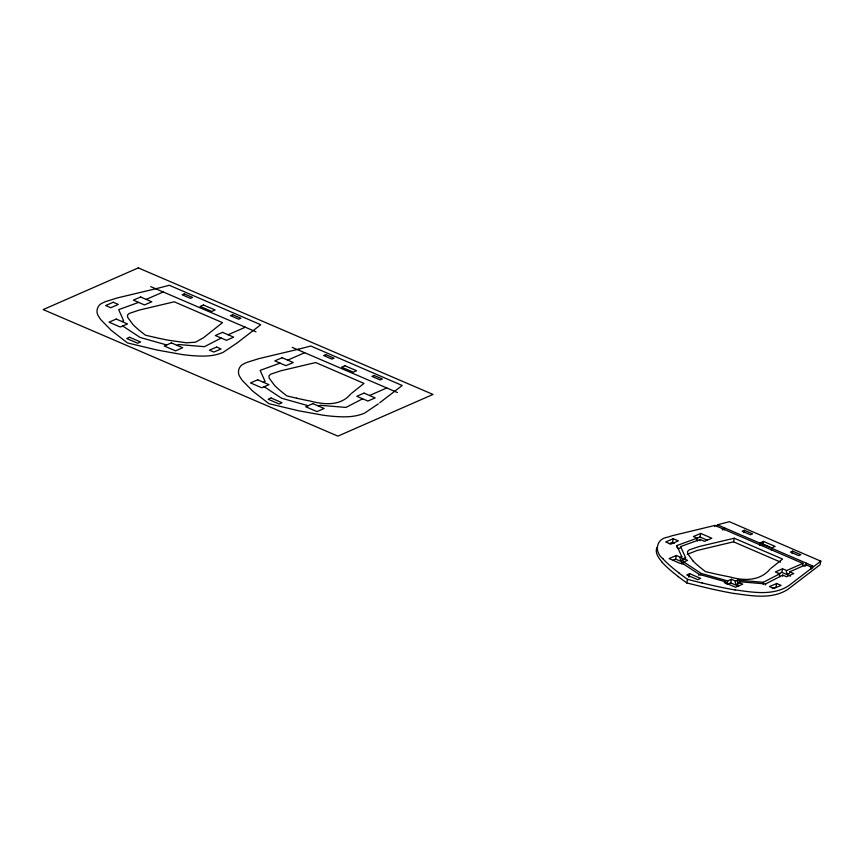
<?xml version="1.0" encoding="UTF-8"?>
<svg xmlns="http://www.w3.org/2000/svg" width="864" height="864" viewBox="0 0 864 864"><rect width="100%" height="100%" fill="white"/><g stroke="black" fill="none" stroke-linecap="round" stroke-linejoin="round"><path stroke-width="1.3" d="M810.896 568.955A1.987 0.875 -66.8 0 0 812.117 567.983A1.987 0.875 -66.8 0 0 812.711 565.963L810.767 566.816L805.864 564.71L805.68 565.877M669.298 543.683L672.527 542.257L673.25 538.672L678.326 540.842L670.799 544.147L665.723 541.976L673.25 538.672M673.164 560.11L675.572 559.073L676.307 555.487L680.432 557.269L681.793 556.697L676.804 545.562L697.162 538.164A1.987 1.609 66.8 0 0 697.615 540.994M734.357 593.546A181.408 69.422 11.5 0 1 701.438 586.559L686.772 582.941L687.496 579.355L678.953 573.026M688.9 577.282L689.634 573.685L700.607 578.394L697.745 579.658L686.772 574.949L689.634 573.685M696.33 538.574L699.991 537.008L700.726 533.423L711.796 538.229L704.484 541.35L700.153 539.471L680.616 546.556L685.573 557.647A1.998 1.836 28.9 0 1 685.346 558.803M687.312 554.31L697.01 550.498L733.547 541.814L734.27 538.218L782.557 559.062L770.99 568.285M727.121 584.464L730.696 582.898L731.419 579.301L735.566 581.083L737.705 580.154L763.355 582.282L779.728 573.815A1.987 1.609 66.3 0 0 780.311 576.742M743.882 532.688L744.368 530.291L752.598 533.855L750.449 534.773L742.219 531.209L744.368 530.291M759.726 545.26L760.212 542.862L763.495 541.415L775.127 546.404L771.833 547.852L760.212 542.862M762.772 545.011L763.495 541.415M771.347 550.249L771.833 547.852M776.682 583.492L769.478 586.57L773.874 588.481L781.078 585.392L776.682 583.492L775.948 587.088L772.351 588.622M778.248 573.955L781.855 572.378L782.579 568.782L786.65 570.532L802.872 563.414L714.949 525.42L672.926 535.54A119.146 45.598 11.5 0 0 667.699 537.192C655.916 538.639 654.005 552.258 663.088 558.792M792.137 553.532L792.623 551.135L800.885 554.688L798.768 555.617L790.506 552.064L792.623 551.135M812.711 565.963L717.422 524.804L729.356 521.683L820.8 561.168L820.066 564.764L788.13 589.183A119.146 45.598 11.5 0 1 784.307 591.44C768.798 599.098 750.74 595.685 734.357 593.471M722.563 529.092L722.617 528.941A1.987 0.896 -66.4 0 0 722.38 529.978M657.029 547.376C654.426 552.863 659.005 558.403 662.353 562.388M724.054 529.988L724.054 529.988A1.987 0.896 -66.4 0 0 724.648 527.958M802.872 563.414L802.732 565.142L804.827 566.158M351.594 393.293L363.982 383.389L315.695 362.545L280.778 370.807L270.648 374.198L268.963 375.786L269.093 378.032L274.59 385.441A145.53 55.696 11.5 0 0 281.599 391.738L286.848 395.917L296.514 398.185M379.674 402.786L402.224 385.484L310.781 346.01L298.847 349.132M770.159 568.966C759.974 581.31 743.742 580.943 729.67 576.871A145.53 55.696 11.5 0 1 715.09 573.858L705.424 571.59L700.153 567.421A145.53 55.696 11.5 0 1 693.144 561.114M237.514 342.608L260.766 324.745L169.322 285.271L157.388 288.382M350.773 393.952C340.427 406.426 323.87 404.665 309.906 400.982A148.802 56.948 11.5 0 1 296.514 398.185M237.168 342.889L223.29 352.264A69.39 26.557 11.5 0 1 221.929 352.847C211.691 356.972 200.329 356.346 189.551 355.406A82.966 31.752 11.5 0 1 181.678 354.456L157.172 350.05L127.462 342.932L111.197 330.307L100.969 319.842A86.648 33.156 11.5 0 1 98.982 316.926C95.083 312.098 97.135 304.841 102.967 302.789A63.396 24.257 11.5 0 1 105.235 301.73L117.353 297.918L157.226 288.425M378.281 403.92L364.759 413.003A69.39 26.557 11.5 0 1 363.398 413.597C353.16 417.712 341.788 417.096 331.009 416.146A82.966 31.752 11.5 0 1 323.136 415.206L298.631 410.789L268.931 403.672L252.655 391.057L242.428 380.581A86.648 33.156 11.5 0 1 240.44 377.665C236.552 372.838 238.594 365.58 244.436 363.539A63.396 24.257 11.5 0 1 246.704 362.47L258.822 358.657L298.696 349.164M820.8 561.168L788.854 585.587A119.146 45.598 11.5 0 1 785.041 587.844C769.522 595.501 751.475 592.088 735.091 589.874M221.195 338.051L204.476 346.68L178.772 344.552L177.034 345.308M362.653 398.79L345.935 407.419L320.242 405.292L318.503 406.058M786.65 570.532A1.987 1.609 66.3 0 0 787.633 573.685A1.987 1.609 66.3 0 0 789.653 571.817L793.714 573.566L786.499 576.731L782.73 575.111L765.666 583.924L739.919 581.785L738.569 582.368A1.987 1.609 66.3 0 1 736.56 584.248A1.987 1.609 66.3 0 1 735.566 581.083M146.221 299.408L163.188 291.967M228.118 334.757L245.3 327.218M287.68 360.148L304.657 352.706M369.576 395.496L386.759 387.958M731.419 579.301L727.715 580.932L701.168 573.437L683.791 561.967A2.009 0.896 -66.5 0 1 683.003 564.214M782.579 568.782L775.364 571.946L779.728 573.815M789.653 571.817L805.864 564.71M121.889 321.505L123.649 320.749L118.67 309.647L138.618 302.4M263.347 382.244L265.108 381.488L260.14 370.386L280.076 363.139M700.726 533.423L693.414 536.544L697.162 538.164M676.307 555.487L669.082 558.576L680.314 563.447L681.728 562.842L699.106 574.322L725.684 581.818L724.28 582.433L735.588 587.282L742.716 584.15L738.569 582.368M680.432 557.269A1.987 1.609 66.8 0 0 681.415 560.434A1.987 1.609 66.8 0 0 683.413 558.565L685.573 557.647M683.791 561.967L687.539 560.358L683.413 558.565M734.227 538.229L699.354 546.48L689.224 549.871L687.539 551.459L687.668 553.705L693.166 561.114M155.045 337.446L145.39 335.167L140.108 330.998A145.53 55.696 11.5 0 1 133.099 324.702L127.634 317.282L127.505 315.047L129.19 313.448L139.32 310.057L174.236 301.806L222.523 322.65L203.472 337.759L195.491 342.198L186.419 342.803L168.448 340.232A148.802 56.948 11.5 0 1 155.056 337.435M702.13 583.038L687.496 579.355M166.666 344.952L140.098 337.457L122.72 325.987M308.124 405.702L281.567 398.207L264.19 386.726M150.725 286.61L255.96 331.798M292.183 347.35L397.418 392.537M781.855 572.378L790.506 576.094M672.527 542.257L674.557 543.132M730.696 582.898L738.601 586.289M733.547 541.814L780.592 562.129M699.991 537.008L707.368 540.216M675.572 559.073L683.435 562.496M686.772 582.941L678.218 576.623M678.38 576.612A181.408 69.422 11.5 0 1 662.17 562.388M717.433 524.988A1.966 1.134 -61.6 0 1 717.152 526.198M714.712 526.586A1.966 1.134 -61.6 0 1 715.014 525.409M679.115 573.016A181.408 69.422 11.5 0 1 662.904 558.792M735.091 589.95A181.408 69.422 11.5 0 1 702.173 582.962M681.48 563.998A2.009 0.896 -66.5 0 1 681.739 562.853M700.153 539.471A1.987 1.609 66.8 0 1 699.991 540.67M727.704 580.943A2.009 0.886 -66.8 0 1 726.581 583.589M725.49 583.535A2.009 0.886 -66.8 0 1 725.695 581.828M739.109 583.492A1.998 1.177 84.1 0 1 737.705 582.595A1.998 1.177 84.1 0 1 737.726 580.176M739.832 581.774A1.998 1.177 84.1 0 1 739.627 582.898M782.73 575.111A1.987 1.609 66.3 0 1 782.579 576.31M810.475 567.994A1.987 0.875 -66.8 0 1 810.767 566.816M717.098 526.306A1.998 1.156 -61.6 0 1 716.936 526.586M806.317 563.209A1.987 0.886 -66.7 0 1 805.583 565.456M763.29 584.485A2.009 1.21 83.2 0 1 763.366 582.304M765.569 583.902A2.009 1.21 83.2 0 1 765.364 585.014M701.147 573.448A1.987 0.886 -66.7 0 1 700.79 574.97M698.89 575.489A1.987 0.886 -66.7 0 1 699.149 574.333M680.573 546.566A2.009 1.836 32.5 0 1 677.106 547.733M676.696 546.739A2.009 1.836 32.5 0 1 676.944 545.648M683.802 559.699A1.998 1.836 28.9 0 1 681.901 556.762M138.294 267.894L43.2 309.593L337.91 436.136L433.004 394.438L138.294 267.894M113.216 302.249L105.689 305.554L110.765 307.735L118.292 304.43L113.216 302.249M129.6 337.273L126.738 338.526L137.7 343.235L140.573 341.982L129.6 337.273M203.461 305.003L200.178 306.439L211.799 311.44L215.093 309.992L203.461 305.003M232.589 314.723L230.461 315.652L238.734 319.194L240.851 318.265L232.589 314.723M171.385 342.889L164.246 346.01L175.543 350.87L182.682 347.738L171.385 342.889M222.545 332.37L215.33 335.534L226.465 340.308L233.68 337.144L222.545 332.37M271.058 398.012L268.196 399.265L279.169 403.985L282.031 402.721L271.058 398.012M344.93 365.742L341.636 367.189L353.257 372.179L356.551 370.732L344.93 365.742M374.047 375.462L371.93 376.391L380.192 379.944L382.32 379.004L374.047 375.462M312.854 403.628L305.716 406.76L317.012 411.61L324.151 408.478L312.854 403.628M364.014 393.109L356.789 396.274L367.924 401.047L375.149 397.883L364.014 393.109M140.681 297L133.38 300.121L144.45 304.927L151.762 301.806L140.681 297M116.262 319.064L109.037 322.153L120.28 327.035L127.505 323.946L116.262 319.064M184.334 293.868L182.185 294.786L190.404 298.361L192.553 297.443L184.334 293.868M216.648 347.069L209.444 350.147L213.84 352.058L221.044 348.98L216.648 347.069M282.15 357.739L274.838 360.871L285.908 365.677L293.22 362.545L282.15 357.739M257.731 379.804L250.506 382.903L261.738 387.774L268.963 384.685L257.731 379.804M325.793 354.607L323.644 355.525L331.873 359.1L334.022 358.182L325.793 354.607"/></g></svg>
